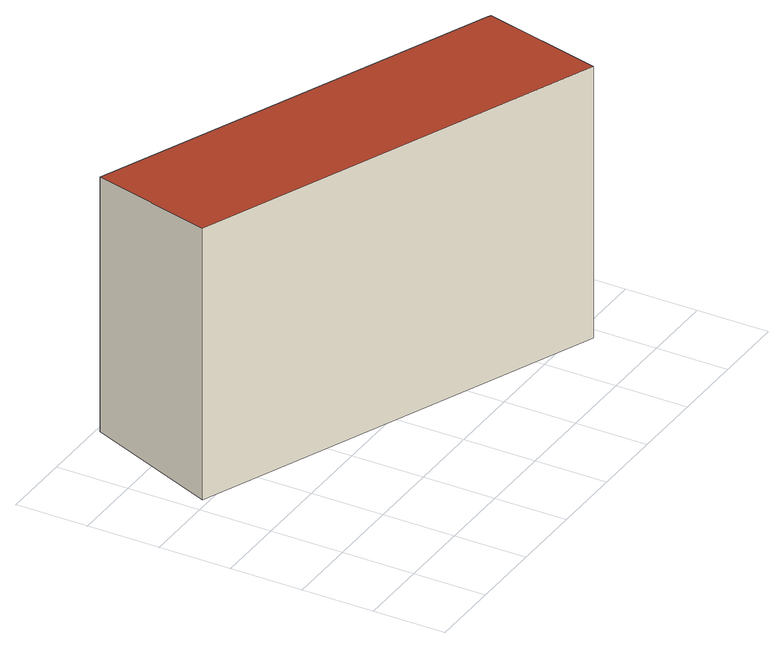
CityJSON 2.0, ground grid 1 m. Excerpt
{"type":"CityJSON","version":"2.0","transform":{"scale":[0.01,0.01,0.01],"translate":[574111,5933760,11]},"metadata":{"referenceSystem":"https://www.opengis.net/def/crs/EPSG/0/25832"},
"CityObjects":{
"building1":{"type":"Building","attributes":{"Grundfläche 2D":"12.182950","Grundhöhe NN":"11.387"},"geometry":[{"type":"Solid","lod":"3","boundaries":[[[[0,1,2,3,4]],[[2,1,5,6]],[[3,2,6,7]],[[4,3,7,8]],[[0,4,8,9]],[[1,0,9,5]],[[7,6,5,9,8]]]],"semantics":{"surfaces":[{"type":"RoofSurface"},{"type":"WallSurface"},{"type":"GroundSurface"}],"values":[[0,1,1,1,1,1,2]]}}]}
},
"vertices":[
[659,265,403],[653,268,403],[99,495,403],[22,308,428],[583,79,428],[653,268,39],[99,495,39],[22,308,39],[583,79,39],[659,265,39]
]}
